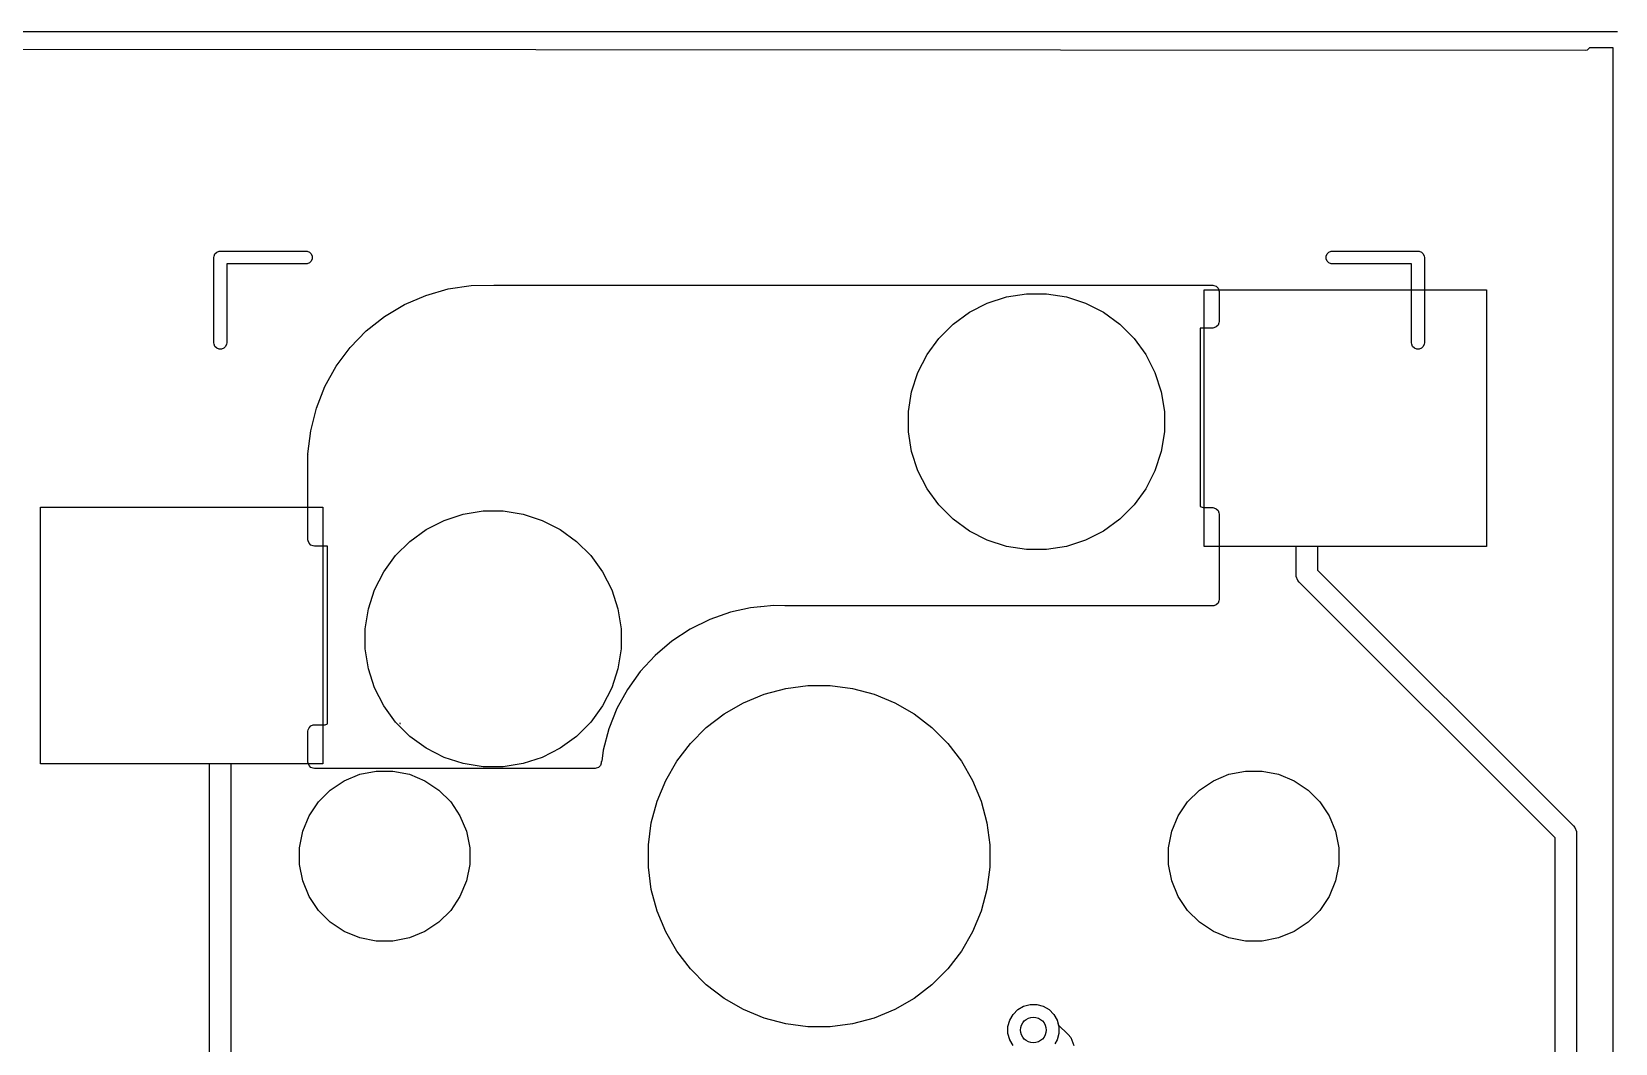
# Model space of a CAD drawing. Header units: millimetres. Extents: x 14 to 286, y -133 to -45.
# Drawn here: x 258.02 to 276.53, y -59.36 to -47.53 of the extents above; entities that cross this region are included whole.
import ezdxf

# ---------------------------------------------------------------- set-up
doc = ezdxf.new("R2010")
doc.units = ezdxf.units.MM
for name, color, linetype, true_color in [('B.Cu', 153, 'CONTINUOUS', 0x4d7fc4), ('B.Mask', 4, 'CONTINUOUS', 0x02ffee), ('B.Paste', 132, 'CONTINUOUS', 0x00c2c2), ('B.Silkscreen', 31, 'CONTINUOUS', 0xe8b2a7), ('F.Cu', 13, 'CONTINUOUS', 0xc83434), ('F.Mask', 201, 'CONTINUOUS', 0xd864ff), ('F.Silkscreen', 41, 'CONTINUOUS', 0xf2eda1), ('User.Drawings', 9, 'CONTINUOUS', 0xc2c2c2)]:
    doc.layers.add(name, color=color, linetype=linetype, true_color=true_color)

msp = doc.modelspace()

# ---------------------------------------------------------------- linework, layer by layer
at = {"layer": 'B.Cu', "linetype": 'CONTINUOUS'}
for p, q in [((271.72, -53.55), (271.72, -50.55)), ((271.72, -50.55), (275.02, -50.55)), ((275.02, -50.55), (275.02, -53.55)), ((258.12, -56.09), (258.12, -53.09)), ((258.12, -53.09), (261.42, -53.09)), ((261.42, -53.09), (261.42, -56.09)), ((272.795, -53.55), (271.72, -53.55)), ((272.795, -53.8767), (272.795, -53.55)), ((275.02, -53.55), (273.045, -53.55)), ((273.045, -53.55), (273.045, -53.824923)), ((273.045, -53.824923), (276.037789, -56.817712)), ((272.797402, -53.901086), (272.795, -53.8767)), ((272.816066, -53.946146), (272.797402, -53.901086)), ((272.816071, -53.946151), (272.816066, -53.946146)), ((272.831612, -53.965088), (272.816071, -53.946151)), ((275.8244, -56.957876), (272.831612, -53.965088)), ((260.095, -56.09), (258.12, -56.09)), ((260.095, -67.005222), (260.095, -56.09)), ((261.42, -56.09), (260.345, -56.09)), ((260.345, -56.09), (260.345, -67.005222)), ((276.037789, -56.817712), (276.053334, -56.836654)), ((275.8244, -61.164022), (275.8244, -56.957876)), ((276.053334, -56.836654), (276.071998, -56.881714)), ((276.071998, -56.881714), (276.0744, -56.9061)), ((276.0744, -56.9061), (276.0744, -61.164022)), ((269.447136, -59.088395), (269.486294, -59.020572)), ((269.486294, -59.020572), (269.541672, -58.965194)), ((269.541672, -58.965194), (269.609495, -58.926036)), ((269.609495, -58.926036), (269.685142, -58.905767)), ((269.685142, -58.905767), (269.763458, -58.905767)), ((269.763458, -58.905767), (269.839105, -58.926036)), ((269.839105, -58.926036), (269.906928, -58.965194)), ((269.906928, -58.965194), (269.962306, -59.020572)), ((269.962306, -59.020572), (270.001464, -59.088395)), ((269.426867, -59.164042), (269.447136, -59.088395)), ((269.426867, -59.242358), (269.426867, -59.164042)), ((270.001464, -59.088395), (270.021733, -59.164042)), ((270.021733, -59.164042), (270.021733, -59.242358)), ((269.447136, -59.318005), (269.426867, -59.242358)), ((269.4743, -59.365053), (269.447136, -59.318005)), ((270.001464, -59.318005), (269.9743, -59.365053)), ((270.021733, -59.242358), (270.001464, -59.318005))]:
    msp.add_line(p, q, dxfattribs=at)
at = {"layer": 'B.Cu'}
msp.add_circle((269.7243, -59.2032), 0.15, dxfattribs=at)
at = {"layer": 'B.Mask', "linetype": 'CONTINUOUS'}
for p, q in [((268.976252, -50.81104), (269.185975, -50.704181)), ((269.185975, -50.704181), (269.409832, -50.631445)), ((269.409832, -50.631445), (269.642311, -50.594624)), ((269.642311, -50.594624), (269.877689, -50.594624)), ((269.877689, -50.594624), (270.110168, -50.631445)), ((270.110168, -50.631445), (270.334025, -50.704181)), ((270.334025, -50.704181), (270.543748, -50.81104)), ((271.72, -53.55), (271.72, -50.55)), ((271.72, -50.55), (275.02, -50.55)), ((275.02, -50.55), (275.02, -53.55)), ((268.785828, -50.949391), (268.976252, -50.81104)), ((270.543748, -50.81104), (270.734172, -50.949391)), ((268.619391, -51.115828), (268.785828, -50.949391)), ((270.734172, -50.949391), (270.900609, -51.115828)), ((268.48104, -51.306252), (268.619391, -51.115828)), ((270.900609, -51.115828), (271.03896, -51.306252)), ((268.374181, -51.515975), (268.48104, -51.306252)), ((271.03896, -51.306252), (271.145819, -51.515975)), ((268.301445, -51.739832), (268.374181, -51.515975)), ((271.145819, -51.515975), (271.218555, -51.739832)), ((268.264624, -51.972311), (268.301445, -51.739832)), ((271.218555, -51.739832), (271.255376, -51.972311)), ((268.264624, -52.207689), (268.264624, -51.972311)), ((271.255376, -51.972311), (271.255376, -52.207689)), ((268.301445, -52.440168), (268.264624, -52.207689)), ((271.255376, -52.207689), (271.218555, -52.440168)), ((268.374181, -52.664025), (268.301445, -52.440168)), ((271.218555, -52.440168), (271.145819, -52.664025)), ((268.48104, -52.873748), (268.374181, -52.664025)), ((271.145819, -52.664025), (271.03896, -52.873748)), ((268.619391, -53.064172), (268.48104, -52.873748)), ((271.03896, -52.873748), (270.900609, -53.064172)), ((258.12, -56.09), (258.12, -53.09)), ((258.12, -53.09), (261.42, -53.09)), ((261.42, -53.09), (261.42, -56.09)), ((268.785828, -53.230609), (268.619391, -53.064172)), ((270.900609, -53.064172), (270.734172, -53.230609)), ((262.626252, -53.35104), (262.835975, -53.244181)), ((262.835975, -53.244181), (263.059832, -53.171445)), ((263.059832, -53.171445), (263.292311, -53.134624)), ((263.292311, -53.134624), (263.527689, -53.134624)), ((263.527689, -53.134624), (263.760168, -53.171445)), ((263.760168, -53.171445), (263.984025, -53.244181)), ((263.984025, -53.244181), (264.193748, -53.35104)), ((268.976252, -53.36896), (268.785828, -53.230609)), ((270.734172, -53.230609), (270.543748, -53.36896)), ((262.269391, -53.655828), (262.435828, -53.489391)), ((262.435828, -53.489391), (262.626252, -53.35104)), ((264.193748, -53.35104), (264.384172, -53.489391)), ((264.384172, -53.489391), (264.550609, -53.655828)), ((269.185975, -53.475819), (268.976252, -53.36896)), ((269.409832, -53.548555), (269.185975, -53.475819)), ((270.334025, -53.475819), (270.110168, -53.548555)), ((270.543748, -53.36896), (270.334025, -53.475819)), ((262.13104, -53.846252), (262.269391, -53.655828)), ((264.550609, -53.655828), (264.68896, -53.846252)), ((269.642311, -53.585376), (269.409832, -53.548555)), ((269.877689, -53.585376), (269.642311, -53.585376)), ((270.110168, -53.548555), (269.877689, -53.585376)), ((275.02, -53.55), (271.72, -53.55)), ((262.024181, -54.055975), (262.13104, -53.846252)), ((264.68896, -53.846252), (264.795819, -54.055975)), ((261.951445, -54.279832), (262.024181, -54.055975)), ((264.795819, -54.055975), (264.868555, -54.279832)), ((261.914624, -54.512311), (261.951445, -54.279832)), ((264.868555, -54.279832), (264.905376, -54.512311)), ((261.914624, -54.747689), (261.914624, -54.512311)), ((264.905376, -54.512311), (264.905376, -54.747689)), ((261.951445, -54.980168), (261.914624, -54.747689)), ((264.905376, -54.747689), (264.868555, -54.980168)), ((262.024181, -55.204025), (261.951445, -54.980168)), ((264.868555, -54.980168), (264.795819, -55.204025)), ((262.13104, -55.413748), (262.024181, -55.204025)), ((264.795819, -55.204025), (264.68896, -55.413748)), ((266.335423, -55.376255), (266.577121, -55.27614)), ((266.577121, -55.27614), (266.829819, -55.208429)), ((266.829819, -55.208429), (267.089194, -55.174282)), ((267.089194, -55.174282), (267.350806, -55.174282)), ((267.350806, -55.174282), (267.610181, -55.208429)), ((267.610181, -55.208429), (267.862879, -55.27614)), ((267.862879, -55.27614), (268.104577, -55.376255)), ((262.269391, -55.604172), (262.13104, -55.413748)), ((264.68896, -55.413748), (264.550609, -55.604172)), ((265.901308, -55.66632), (266.10886, -55.507061)), ((266.10886, -55.507061), (266.335423, -55.376255)), ((268.104577, -55.376255), (268.33114, -55.507061)), ((268.33114, -55.507061), (268.538692, -55.66632)), ((262.435828, -55.770609), (262.269391, -55.604172)), ((264.550609, -55.604172), (264.384172, -55.770609)), ((265.71632, -55.851308), (265.901308, -55.66632)), ((268.538692, -55.66632), (268.72368, -55.851308)), ((262.626252, -55.90896), (262.435828, -55.770609)), ((264.384172, -55.770609), (264.193748, -55.90896)), ((265.557061, -56.05886), (265.71632, -55.851308)), ((268.72368, -55.851308), (268.882939, -56.05886)), ((262.835975, -56.015819), (262.626252, -55.90896)), ((263.059832, -56.088555), (262.835975, -56.015819)), ((263.292311, -56.125376), (263.059832, -56.088555)), ((263.760168, -56.088555), (263.527689, -56.125376)), ((263.984025, -56.015819), (263.760168, -56.088555)), ((264.193748, -55.90896), (263.984025, -56.015819)), ((265.426255, -56.285423), (265.557061, -56.05886)), ((268.882939, -56.05886), (269.013745, -56.285423)), ((261.42, -56.09), (258.12, -56.09)), ((261.668603, -56.288079), (261.849715, -56.21306)), ((261.849715, -56.21306), (262.041983, -56.174815)), ((262.041983, -56.174815), (262.238017, -56.174815)), ((262.238017, -56.174815), (262.430285, -56.21306)), ((262.430285, -56.21306), (262.611397, -56.288079)), ((263.527689, -56.125376), (263.292311, -56.125376)), ((271.828603, -56.288079), (272.009715, -56.21306)), ((272.009715, -56.21306), (272.201983, -56.174815)), ((272.201983, -56.174815), (272.398017, -56.174815)), ((272.398017, -56.174815), (272.590285, -56.21306)), ((272.590285, -56.21306), (272.771397, -56.288079)), ((261.36699, -56.535607), (261.505607, -56.39699)), ((261.505607, -56.39699), (261.668603, -56.288079)), ((262.611397, -56.288079), (262.774393, -56.39699)), ((262.774393, -56.39699), (262.91301, -56.535607)), ((265.32614, -56.527121), (265.426255, -56.285423)), ((269.013745, -56.285423), (269.11386, -56.527121)), ((271.52699, -56.535607), (271.665607, -56.39699)), ((271.665607, -56.39699), (271.828603, -56.288079)), ((272.771397, -56.288079), (272.934393, -56.39699)), ((272.934393, -56.39699), (273.07301, -56.535607)), ((261.258079, -56.698603), (261.36699, -56.535607)), ((262.91301, -56.535607), (263.021921, -56.698603)), ((265.258429, -56.779819), (265.32614, -56.527121)), ((269.11386, -56.527121), (269.181571, -56.779819)), ((271.418079, -56.698603), (271.52699, -56.535607)), ((273.07301, -56.535607), (273.181921, -56.698603)), ((261.18306, -56.879715), (261.258079, -56.698603)), ((263.021921, -56.698603), (263.09694, -56.879715)), ((265.224282, -57.039194), (265.258429, -56.779819)), ((269.181571, -56.779819), (269.215718, -57.039194)), ((271.34306, -56.879715), (271.418079, -56.698603)), ((273.181921, -56.698603), (273.25694, -56.879715)), ((261.144815, -57.071983), (261.18306, -56.879715)), ((263.09694, -56.879715), (263.135185, -57.071983)), ((271.304815, -57.071983), (271.34306, -56.879715)), ((273.25694, -56.879715), (273.295185, -57.071983)), ((261.144815, -57.268017), (261.144815, -57.071983)), ((263.135185, -57.071983), (263.135185, -57.268017)), ((265.224282, -57.300806), (265.224282, -57.039194)), ((269.215718, -57.039194), (269.215718, -57.300806)), ((271.304815, -57.268017), (271.304815, -57.071983)), ((273.295185, -57.071983), (273.295185, -57.268017)), ((261.18306, -57.460285), (261.144815, -57.268017)), ((263.135185, -57.268017), (263.09694, -57.460285)), ((265.258429, -57.560181), (265.224282, -57.300806)), ((269.215718, -57.300806), (269.181571, -57.560181)), ((271.34306, -57.460285), (271.304815, -57.268017)), ((273.295185, -57.268017), (273.25694, -57.460285)), ((261.258079, -57.641397), (261.18306, -57.460285)), ((263.09694, -57.460285), (263.021921, -57.641397)), ((265.32614, -57.812879), (265.258429, -57.560181)), ((269.181571, -57.560181), (269.11386, -57.812879)), ((271.418079, -57.641397), (271.34306, -57.460285)), ((273.25694, -57.460285), (273.181921, -57.641397)), ((261.36699, -57.804393), (261.258079, -57.641397)), ((263.021921, -57.641397), (262.91301, -57.804393)), ((271.52699, -57.804393), (271.418079, -57.641397)), ((273.181921, -57.641397), (273.07301, -57.804393)), ((261.505607, -57.94301), (261.36699, -57.804393)), ((262.91301, -57.804393), (262.774393, -57.94301)), ((265.426255, -58.054577), (265.32614, -57.812879)), ((269.11386, -57.812879), (269.013745, -58.054577)), ((271.665607, -57.94301), (271.52699, -57.804393)), ((273.07301, -57.804393), (272.934393, -57.94301)), ((261.668603, -58.051921), (261.505607, -57.94301)), ((261.849715, -58.12694), (261.668603, -58.051921)), ((262.611397, -58.051921), (262.430285, -58.12694)), ((262.774393, -57.94301), (262.611397, -58.051921)), ((265.557061, -58.28114), (265.426255, -58.054577)), ((269.013745, -58.054577), (268.882939, -58.28114)), ((271.828603, -58.051921), (271.665607, -57.94301)), ((272.009715, -58.12694), (271.828603, -58.051921)), ((272.771397, -58.051921), (272.590285, -58.12694)), ((272.934393, -57.94301), (272.771397, -58.051921)), ((262.041983, -58.165185), (261.849715, -58.12694)), ((262.238017, -58.165185), (262.041983, -58.165185)), ((262.430285, -58.12694), (262.238017, -58.165185)), ((265.71632, -58.488692), (265.557061, -58.28114)), ((268.882939, -58.28114), (268.72368, -58.488692)), ((272.201983, -58.165185), (272.009715, -58.12694)), ((272.398017, -58.165185), (272.201983, -58.165185)), ((272.590285, -58.12694), (272.398017, -58.165185)), ((265.901308, -58.67368), (265.71632, -58.488692)), ((268.72368, -58.488692), (268.538692, -58.67368)), ((266.10886, -58.832939), (265.901308, -58.67368)), ((268.538692, -58.67368), (268.33114, -58.832939)), ((266.335423, -58.963745), (266.10886, -58.832939)), ((268.33114, -58.832939), (268.104577, -58.963745)), ((266.577121, -59.06386), (266.335423, -58.963745)), ((268.104577, -58.963745), (267.862879, -59.06386)), ((266.829819, -59.131571), (266.577121, -59.06386)), ((267.089194, -59.165718), (266.829819, -59.131571)), ((267.350806, -59.165718), (267.089194, -59.165718)), ((267.610181, -59.131571), (267.350806, -59.165718)), ((267.862879, -59.06386), (267.610181, -59.131571))]:
    msp.add_line(p, q, dxfattribs=at)
at = {"layer": 'B.Paste', "linetype": 'CONTINUOUS'}
for p, q in [((271.72, -53.55), (271.72, -50.55)), ((271.72, -50.55), (275.02, -50.55)), ((275.02, -50.55), (275.02, -53.55)), ((258.12, -56.09), (258.12, -53.09)), ((258.12, -53.09), (261.42, -53.09)), ((261.42, -53.09), (261.42, -56.09)), ((275.02, -53.55), (271.72, -53.55)), ((261.42, -56.09), (258.12, -56.09))]:
    msp.add_line(p, q, dxfattribs=at)
at = {"layer": 'B.Silkscreen', "linetype": 'CONTINUOUS'}
for p, q in [((262.883184, -50.538943), (263.152027, -50.499303)), ((263.152027, -50.499303), (263.418167, -50.49518)), ((263.418167, -50.49518), (263.419999, -50.495)), ((263.419999, -50.495), (271.82, -50.495)), ((271.82, -50.495), (271.834632, -50.496441)), ((271.834632, -50.496441), (271.861668, -50.50764)), ((271.861668, -50.50764), (271.88236, -50.528332)), ((271.88236, -50.528332), (271.893559, -50.555368)), ((262.139183, -50.86071), (262.372392, -50.721206)), ((262.372392, -50.721206), (262.621815, -50.613335)), ((262.621815, -50.613335), (262.883184, -50.538943)), ((271.893559, -50.555368), (271.895, -50.57)), ((271.895, -50.57), (271.895, -50.92)), ((261.926177, -51.029461), (262.139183, -50.86071)), ((261.737021, -51.224571), (261.926177, -51.029461)), ((271.82, -50.995), (271.675, -50.995)), ((271.675, -50.995), (271.675, -53.080462)), ((271.834632, -50.993559), (271.82, -50.995)), ((271.861668, -50.98236), (271.834632, -50.993559)), ((271.88236, -50.961668), (271.861668, -50.98236)), ((271.893559, -50.934632), (271.88236, -50.961668)), ((271.895, -50.92), (271.893559, -50.934632)), ((261.57495, -51.442701), (261.737021, -51.224571)), ((261.442737, -51.68012), (261.57495, -51.442701)), ((261.342645, -51.932765), (261.442737, -51.68012)), ((261.276386, -52.196314), (261.342645, -51.932765)), ((261.245094, -52.466256), (261.276386, -52.196314)), ((261.245, -52.47), (261.245295, -52.467)), ((261.245, -53.47), (261.245, -52.47)), ((261.245295, -52.467), (261.245094, -52.466256)), ((271.675, -53.080462), (271.710096, -53.095)), ((271.710096, -53.095), (271.82, -53.095)), ((271.82, -53.095), (271.834632, -53.096441)), ((271.834632, -53.096441), (271.861668, -53.10764)), ((271.861668, -53.10764), (271.88236, -53.128332)), ((271.88236, -53.128332), (271.893559, -53.155368)), ((271.893559, -53.155368), (271.895, -53.17)), ((271.895, -53.17), (271.895, -54.17)), ((261.246441, -53.484632), (261.245, -53.47)), ((261.25764, -53.511668), (261.246441, -53.484632)), ((261.278332, -53.53236), (261.25764, -53.511668)), ((261.305368, -53.543559), (261.278332, -53.53236)), ((261.32, -53.545), (261.305368, -53.543559)), ((261.475, -53.545), (261.32, -53.545)), ((261.475, -55.624432), (261.475, -53.545)), ((271.861668, -54.23236), (271.834632, -54.243559)), ((271.88236, -54.211668), (271.861668, -54.23236)), ((271.893559, -54.184632), (271.88236, -54.211668)), ((271.895, -54.17), (271.893559, -54.184632)), ((265.941765, -54.403904), (265.711876, -54.517444)), ((266.183778, -54.319227), (265.941765, -54.403904)), ((266.415968, -54.268667), (266.183778, -54.319227)), ((266.534891, -54.256621), (266.415968, -54.268667)), ((266.539241, -54.254969), (266.534891, -54.256621)), ((266.689615, -54.241062), (266.539241, -54.254969)), ((266.817754, -54.244966), (266.689615, -54.241062)), ((266.818233, -54.244826), (266.817754, -54.244966)), ((266.82, -54.245), (266.818233, -54.244826)), ((271.82, -54.245), (266.82, -54.245)), ((271.834632, -54.243559), (271.82, -54.245)), ((265.711876, -54.517444), (265.497538, -54.658154)), ((265.497538, -54.658154), (265.301946, -54.823936)), ((265.301946, -54.823936), (265.128015, -55.012319)), ((265.128015, -55.012319), (264.978338, -55.220495)), ((264.978338, -55.220495), (264.855148, -55.445361)), ((264.855148, -55.445361), (264.76028, -55.683563)), ((261.245, -55.71), (261.246441, -55.695368)), ((261.245, -56.07), (261.245, -55.71)), ((261.246441, -55.695368), (261.25764, -55.668332)), ((261.25764, -55.668332), (261.278332, -55.64764)), ((261.278332, -55.64764), (261.305368, -55.636441)), ((261.305368, -55.636441), (261.32, -55.635)), ((261.32, -55.635), (261.446612, -55.635)), ((261.446612, -55.635), (261.471227, -55.624804)), ((261.471227, -55.624804), (261.475, -55.624432)), ((262.31706, -55.614848), (262.316723, -55.62)), ((262.316723, -55.62), (262.327172, -55.62)), ((262.327172, -55.62), (262.31706, -55.614848)), ((264.76028, -55.683563), (264.695149, -55.931551)), ((261.246441, -56.084632), (261.245, -56.07)), ((261.25764, -56.111668), (261.246441, -56.084632)), ((264.673559, -56.084632), (264.66236, -56.111668)), ((264.678003, -56.058598), (264.673559, -56.067825)), ((264.673559, -56.067825), (264.673559, -56.084632)), ((264.695149, -55.931551), (264.678003, -56.058598)), ((261.278332, -56.13236), (261.25764, -56.111668)), ((261.305368, -56.143559), (261.278332, -56.13236)), ((261.32, -56.145), (261.305368, -56.143559)), ((264.6, -56.145), (261.32, -56.145)), ((264.614632, -56.143559), (264.6, -56.145)), ((264.641668, -56.13236), (264.614632, -56.143559)), ((264.66236, -56.111668), (264.641668, -56.13236))]:
    msp.add_line(p, q, dxfattribs=at)
at = {"layer": 'F.Cu', "linetype": 'CONTINUOUS'}
for p, q in [((269.447136, -59.088395), (269.486294, -59.020572)), ((269.486294, -59.020572), (269.541672, -58.965194)), ((269.541672, -58.965194), (269.609495, -58.926036)), ((269.609495, -58.926036), (269.685142, -58.905767)), ((269.685142, -58.905767), (269.763458, -58.905767)), ((269.763458, -58.905767), (269.839105, -58.926036)), ((269.839105, -58.926036), (269.906928, -58.965194)), ((269.906928, -58.965194), (269.962306, -59.020572)), ((269.962306, -59.020572), (270.001464, -59.088395)), ((269.426867, -59.164042), (269.447136, -59.088395)), ((269.426867, -59.242358), (269.426867, -59.164042)), ((270.001464, -59.088395), (270.015524, -59.140871)), ((270.015524, -59.140871), (270.129277, -59.254624)), ((269.447136, -59.318005), (269.426867, -59.242358)), ((269.486294, -59.385828), (269.447136, -59.318005)), ((270.129277, -59.254624), (270.160368, -59.292508)), ((270.160368, -59.292508), (270.197697, -59.382628))]:
    msp.add_line(p, q, dxfattribs=at)
at = {"layer": 'F.Cu'}
msp.add_circle((269.7243, -59.2032), 0.15, dxfattribs=at)
at = {"layer": 'F.Mask', "linetype": 'CONTINUOUS'}
for p, q in [((268.976252, -50.81104), (269.185975, -50.704181)), ((269.185975, -50.704181), (269.409832, -50.631445)), ((269.409832, -50.631445), (269.642311, -50.594624)), ((269.642311, -50.594624), (269.877689, -50.594624)), ((269.877689, -50.594624), (270.110168, -50.631445)), ((270.110168, -50.631445), (270.334025, -50.704181)), ((270.334025, -50.704181), (270.543748, -50.81104)), ((268.785828, -50.949391), (268.976252, -50.81104)), ((270.543748, -50.81104), (270.734172, -50.949391)), ((268.619391, -51.115828), (268.785828, -50.949391)), ((270.734172, -50.949391), (270.900609, -51.115828)), ((268.48104, -51.306252), (268.619391, -51.115828)), ((270.900609, -51.115828), (271.03896, -51.306252)), ((268.374181, -51.515975), (268.48104, -51.306252)), ((271.03896, -51.306252), (271.145819, -51.515975)), ((268.301445, -51.739832), (268.374181, -51.515975)), ((271.145819, -51.515975), (271.218555, -51.739832)), ((268.264624, -51.972311), (268.301445, -51.739832)), ((271.218555, -51.739832), (271.255376, -51.972311)), ((268.264624, -52.207689), (268.264624, -51.972311)), ((271.255376, -51.972311), (271.255376, -52.207689)), ((268.301445, -52.440168), (268.264624, -52.207689)), ((271.255376, -52.207689), (271.218555, -52.440168)), ((268.374181, -52.664025), (268.301445, -52.440168)), ((271.218555, -52.440168), (271.145819, -52.664025)), ((268.48104, -52.873748), (268.374181, -52.664025)), ((271.145819, -52.664025), (271.03896, -52.873748)), ((268.619391, -53.064172), (268.48104, -52.873748)), ((271.03896, -52.873748), (270.900609, -53.064172)), ((268.785828, -53.230609), (268.619391, -53.064172)), ((270.900609, -53.064172), (270.734172, -53.230609)), ((262.626252, -53.35104), (262.835975, -53.244181)), ((262.835975, -53.244181), (263.059832, -53.171445)), ((263.059832, -53.171445), (263.292311, -53.134624)), ((263.292311, -53.134624), (263.527689, -53.134624)), ((263.527689, -53.134624), (263.760168, -53.171445)), ((263.760168, -53.171445), (263.984025, -53.244181)), ((263.984025, -53.244181), (264.193748, -53.35104)), ((268.976252, -53.36896), (268.785828, -53.230609)), ((270.734172, -53.230609), (270.543748, -53.36896)), ((262.269391, -53.655828), (262.435828, -53.489391)), ((262.435828, -53.489391), (262.626252, -53.35104)), ((264.193748, -53.35104), (264.384172, -53.489391)), ((264.384172, -53.489391), (264.550609, -53.655828)), ((269.185975, -53.475819), (268.976252, -53.36896)), ((269.409832, -53.548555), (269.185975, -53.475819)), ((270.334025, -53.475819), (270.110168, -53.548555)), ((270.543748, -53.36896), (270.334025, -53.475819)), ((262.13104, -53.846252), (262.269391, -53.655828)), ((264.550609, -53.655828), (264.68896, -53.846252)), ((269.642311, -53.585376), (269.409832, -53.548555)), ((269.877689, -53.585376), (269.642311, -53.585376)), ((270.110168, -53.548555), (269.877689, -53.585376)), ((262.024181, -54.055975), (262.13104, -53.846252)), ((264.68896, -53.846252), (264.795819, -54.055975)), ((261.951445, -54.279832), (262.024181, -54.055975)), ((264.795819, -54.055975), (264.868555, -54.279832)), ((261.914624, -54.512311), (261.951445, -54.279832)), ((264.868555, -54.279832), (264.905376, -54.512311)), ((261.914624, -54.747689), (261.914624, -54.512311)), ((264.905376, -54.512311), (264.905376, -54.747689)), ((261.951445, -54.980168), (261.914624, -54.747689)), ((264.905376, -54.747689), (264.868555, -54.980168)), ((262.024181, -55.204025), (261.951445, -54.980168)), ((264.868555, -54.980168), (264.795819, -55.204025)), ((262.13104, -55.413748), (262.024181, -55.204025)), ((264.795819, -55.204025), (264.68896, -55.413748)), ((266.335423, -55.376255), (266.577121, -55.27614)), ((266.577121, -55.27614), (266.829819, -55.208429)), ((266.829819, -55.208429), (267.089194, -55.174282)), ((267.089194, -55.174282), (267.350806, -55.174282)), ((267.350806, -55.174282), (267.610181, -55.208429)), ((267.610181, -55.208429), (267.862879, -55.27614)), ((267.862879, -55.27614), (268.104577, -55.376255)), ((262.269391, -55.604172), (262.13104, -55.413748)), ((264.68896, -55.413748), (264.550609, -55.604172)), ((265.901308, -55.66632), (266.10886, -55.507061)), ((266.10886, -55.507061), (266.335423, -55.376255)), ((268.104577, -55.376255), (268.33114, -55.507061)), ((268.33114, -55.507061), (268.538692, -55.66632)), ((262.435828, -55.770609), (262.269391, -55.604172)), ((264.550609, -55.604172), (264.384172, -55.770609)), ((265.71632, -55.851308), (265.901308, -55.66632)), ((268.538692, -55.66632), (268.72368, -55.851308)), ((262.626252, -55.90896), (262.435828, -55.770609)), ((264.384172, -55.770609), (264.193748, -55.90896)), ((265.557061, -56.05886), (265.71632, -55.851308)), ((268.72368, -55.851308), (268.882939, -56.05886)), ((262.835975, -56.015819), (262.626252, -55.90896)), ((263.059832, -56.088555), (262.835975, -56.015819)), ((263.292311, -56.125376), (263.059832, -56.088555)), ((263.760168, -56.088555), (263.527689, -56.125376)), ((263.984025, -56.015819), (263.760168, -56.088555)), ((264.193748, -55.90896), (263.984025, -56.015819)), ((265.426255, -56.285423), (265.557061, -56.05886)), ((268.882939, -56.05886), (269.013745, -56.285423)), ((261.668603, -56.288079), (261.849715, -56.21306)), ((261.849715, -56.21306), (262.041983, -56.174815)), ((262.041983, -56.174815), (262.238017, -56.174815)), ((262.238017, -56.174815), (262.430285, -56.21306)), ((262.430285, -56.21306), (262.611397, -56.288079)), ((263.527689, -56.125376), (263.292311, -56.125376)), ((271.828603, -56.288079), (272.009715, -56.21306)), ((272.009715, -56.21306), (272.201983, -56.174815)), ((272.201983, -56.174815), (272.398017, -56.174815)), ((272.398017, -56.174815), (272.590285, -56.21306)), ((272.590285, -56.21306), (272.771397, -56.288079)), ((261.36699, -56.535607), (261.505607, -56.39699)), ((261.505607, -56.39699), (261.668603, -56.288079)), ((262.611397, -56.288079), (262.774393, -56.39699)), ((262.774393, -56.39699), (262.91301, -56.535607)), ((265.32614, -56.527121), (265.426255, -56.285423)), ((269.013745, -56.285423), (269.11386, -56.527121)), ((271.52699, -56.535607), (271.665607, -56.39699)), ((271.665607, -56.39699), (271.828603, -56.288079)), ((272.771397, -56.288079), (272.934393, -56.39699)), ((272.934393, -56.39699), (273.07301, -56.535607)), ((261.258079, -56.698603), (261.36699, -56.535607)), ((262.91301, -56.535607), (263.021921, -56.698603)), ((265.258429, -56.779819), (265.32614, -56.527121)), ((269.11386, -56.527121), (269.181571, -56.779819)), ((271.418079, -56.698603), (271.52699, -56.535607)), ((273.07301, -56.535607), (273.181921, -56.698603)), ((261.18306, -56.879715), (261.258079, -56.698603)), ((263.021921, -56.698603), (263.09694, -56.879715)), ((265.224282, -57.039194), (265.258429, -56.779819)), ((269.181571, -56.779819), (269.215718, -57.039194)), ((271.34306, -56.879715), (271.418079, -56.698603)), ((273.181921, -56.698603), (273.25694, -56.879715)), ((261.144815, -57.071983), (261.18306, -56.879715)), ((263.09694, -56.879715), (263.135185, -57.071983)), ((271.304815, -57.071983), (271.34306, -56.879715)), ((273.25694, -56.879715), (273.295185, -57.071983)), ((261.144815, -57.268017), (261.144815, -57.071983)), ((263.135185, -57.071983), (263.135185, -57.268017)), ((265.224282, -57.300806), (265.224282, -57.039194)), ((269.215718, -57.039194), (269.215718, -57.300806)), ((271.304815, -57.268017), (271.304815, -57.071983)), ((273.295185, -57.071983), (273.295185, -57.268017)), ((261.18306, -57.460285), (261.144815, -57.268017)), ((263.135185, -57.268017), (263.09694, -57.460285)), ((265.258429, -57.560181), (265.224282, -57.300806)), ((269.215718, -57.300806), (269.181571, -57.560181)), ((271.34306, -57.460285), (271.304815, -57.268017)), ((273.295185, -57.268017), (273.25694, -57.460285)), ((261.258079, -57.641397), (261.18306, -57.460285)), ((263.09694, -57.460285), (263.021921, -57.641397)), ((265.32614, -57.812879), (265.258429, -57.560181)), ((269.181571, -57.560181), (269.11386, -57.812879)), ((271.418079, -57.641397), (271.34306, -57.460285)), ((273.25694, -57.460285), (273.181921, -57.641397)), ((261.36699, -57.804393), (261.258079, -57.641397)), ((263.021921, -57.641397), (262.91301, -57.804393)), ((271.52699, -57.804393), (271.418079, -57.641397)), ((273.181921, -57.641397), (273.07301, -57.804393)), ((261.505607, -57.94301), (261.36699, -57.804393)), ((262.91301, -57.804393), (262.774393, -57.94301)), ((265.426255, -58.054577), (265.32614, -57.812879)), ((269.11386, -57.812879), (269.013745, -58.054577)), ((271.665607, -57.94301), (271.52699, -57.804393)), ((273.07301, -57.804393), (272.934393, -57.94301)), ((261.668603, -58.051921), (261.505607, -57.94301)), ((261.849715, -58.12694), (261.668603, -58.051921)), ((262.611397, -58.051921), (262.430285, -58.12694)), ((262.774393, -57.94301), (262.611397, -58.051921)), ((265.557061, -58.28114), (265.426255, -58.054577)), ((269.013745, -58.054577), (268.882939, -58.28114)), ((271.828603, -58.051921), (271.665607, -57.94301)), ((272.009715, -58.12694), (271.828603, -58.051921)), ((272.771397, -58.051921), (272.590285, -58.12694)), ((272.934393, -57.94301), (272.771397, -58.051921)), ((262.041983, -58.165185), (261.849715, -58.12694)), ((262.238017, -58.165185), (262.041983, -58.165185)), ((262.430285, -58.12694), (262.238017, -58.165185)), ((265.71632, -58.488692), (265.557061, -58.28114)), ((268.882939, -58.28114), (268.72368, -58.488692)), ((272.201983, -58.165185), (272.009715, -58.12694)), ((272.398017, -58.165185), (272.201983, -58.165185)), ((272.590285, -58.12694), (272.398017, -58.165185)), ((265.901308, -58.67368), (265.71632, -58.488692)), ((268.72368, -58.488692), (268.538692, -58.67368)), ((266.10886, -58.832939), (265.901308, -58.67368)), ((268.538692, -58.67368), (268.33114, -58.832939)), ((266.335423, -58.963745), (266.10886, -58.832939)), ((268.33114, -58.832939), (268.104577, -58.963745)), ((266.577121, -59.06386), (266.335423, -58.963745)), ((268.104577, -58.963745), (267.862879, -59.06386)), ((266.829819, -59.131571), (266.577121, -59.06386)), ((267.089194, -59.165718), (266.829819, -59.131571)), ((267.350806, -59.165718), (267.089194, -59.165718)), ((267.610181, -59.131571), (267.350806, -59.165718)), ((267.862879, -59.06386), (267.610181, -59.131571))]:
    msp.add_line(p, q, dxfattribs=at)
at = {"layer": 'F.Silkscreen', "linetype": 'CONTINUOUS'}
for p, q in [((266.335423, -55.376255), (266.577121, -55.27614)), ((266.577121, -55.27614), (266.829819, -55.208429)), ((266.829819, -55.208429), (267.089194, -55.174282)), ((267.089194, -55.174282), (267.350806, -55.174282)), ((267.350806, -55.174282), (267.610181, -55.208429)), ((267.610181, -55.208429), (267.862879, -55.27614)), ((267.862879, -55.27614), (268.104577, -55.376255)), ((265.901308, -55.66632), (266.10886, -55.507061)), ((266.10886, -55.507061), (266.335423, -55.376255)), ((268.104577, -55.376255), (268.33114, -55.507061)), ((268.33114, -55.507061), (268.538692, -55.66632)), ((265.71632, -55.851308), (265.901308, -55.66632)), ((268.538692, -55.66632), (268.72368, -55.851308)), ((265.557061, -56.05886), (265.71632, -55.851308)), ((268.72368, -55.851308), (268.882939, -56.05886)), ((265.426255, -56.285423), (265.557061, -56.05886)), ((268.882939, -56.05886), (269.013745, -56.285423)), ((261.668603, -56.288079), (261.849715, -56.21306)), ((261.849715, -56.21306), (262.041983, -56.174815)), ((262.041983, -56.174815), (262.238017, -56.174815)), ((262.238017, -56.174815), (262.430285, -56.21306)), ((262.430285, -56.21306), (262.611397, -56.288079)), ((271.828603, -56.288079), (272.009715, -56.21306)), ((272.009715, -56.21306), (272.201983, -56.174815)), ((272.201983, -56.174815), (272.398017, -56.174815)), ((272.398017, -56.174815), (272.590285, -56.21306)), ((272.590285, -56.21306), (272.771397, -56.288079)), ((261.36699, -56.535607), (261.505607, -56.39699)), ((261.505607, -56.39699), (261.668603, -56.288079)), ((262.611397, -56.288079), (262.774393, -56.39699)), ((262.774393, -56.39699), (262.91301, -56.535607)), ((265.32614, -56.527121), (265.426255, -56.285423)), ((269.013745, -56.285423), (269.11386, -56.527121)), ((271.52699, -56.535607), (271.665607, -56.39699)), ((271.665607, -56.39699), (271.828603, -56.288079)), ((272.771397, -56.288079), (272.934393, -56.39699)), ((272.934393, -56.39699), (273.07301, -56.535607)), ((261.258079, -56.698603), (261.36699, -56.535607)), ((262.91301, -56.535607), (263.021921, -56.698603)), ((265.258429, -56.779819), (265.32614, -56.527121)), ((269.11386, -56.527121), (269.181571, -56.779819)), ((271.418079, -56.698603), (271.52699, -56.535607)), ((273.07301, -56.535607), (273.181921, -56.698603)), ((261.18306, -56.879715), (261.258079, -56.698603)), ((263.021921, -56.698603), (263.09694, -56.879715)), ((265.224282, -57.039194), (265.258429, -56.779819)), ((269.181571, -56.779819), (269.215718, -57.039194)), ((271.34306, -56.879715), (271.418079, -56.698603)), ((273.181921, -56.698603), (273.25694, -56.879715)), ((261.144815, -57.071983), (261.18306, -56.879715)), ((263.09694, -56.879715), (263.135185, -57.071983)), ((271.304815, -57.071983), (271.34306, -56.879715)), ((273.25694, -56.879715), (273.295185, -57.071983)), ((261.144815, -57.268017), (261.144815, -57.071983)), ((263.135185, -57.071983), (263.135185, -57.268017)), ((265.224282, -57.300806), (265.224282, -57.039194)), ((269.215718, -57.039194), (269.215718, -57.300806)), ((271.304815, -57.268017), (271.304815, -57.071983)), ((273.295185, -57.071983), (273.295185, -57.268017)), ((261.18306, -57.460285), (261.144815, -57.268017)), ((263.135185, -57.268017), (263.09694, -57.460285)), ((265.258429, -57.560181), (265.224282, -57.300806)), ((269.215718, -57.300806), (269.181571, -57.560181)), ((271.34306, -57.460285), (271.304815, -57.268017)), ((273.295185, -57.268017), (273.25694, -57.460285)), ((261.258079, -57.641397), (261.18306, -57.460285)), ((263.09694, -57.460285), (263.021921, -57.641397)), ((265.32614, -57.812879), (265.258429, -57.560181)), ((269.181571, -57.560181), (269.11386, -57.812879)), ((271.418079, -57.641397), (271.34306, -57.460285)), ((273.25694, -57.460285), (273.181921, -57.641397)), ((261.36699, -57.804393), (261.258079, -57.641397)), ((263.021921, -57.641397), (262.91301, -57.804393)), ((271.52699, -57.804393), (271.418079, -57.641397)), ((273.181921, -57.641397), (273.07301, -57.804393)), ((261.505607, -57.94301), (261.36699, -57.804393)), ((262.91301, -57.804393), (262.774393, -57.94301)), ((265.426255, -58.054577), (265.32614, -57.812879)), ((269.11386, -57.812879), (269.013745, -58.054577)), ((271.665607, -57.94301), (271.52699, -57.804393)), ((273.07301, -57.804393), (272.934393, -57.94301)), ((261.668603, -58.051921), (261.505607, -57.94301)), ((261.849715, -58.12694), (261.668603, -58.051921)), ((262.611397, -58.051921), (262.430285, -58.12694)), ((262.774393, -57.94301), (262.611397, -58.051921)), ((265.557061, -58.28114), (265.426255, -58.054577)), ((269.013745, -58.054577), (268.882939, -58.28114)), ((271.828603, -58.051921), (271.665607, -57.94301)), ((272.009715, -58.12694), (271.828603, -58.051921)), ((272.771397, -58.051921), (272.590285, -58.12694)), ((272.934393, -57.94301), (272.771397, -58.051921)), ((262.041983, -58.165185), (261.849715, -58.12694)), ((262.238017, -58.165185), (262.041983, -58.165185)), ((262.430285, -58.12694), (262.238017, -58.165185)), ((265.71632, -58.488692), (265.557061, -58.28114)), ((268.882939, -58.28114), (268.72368, -58.488692)), ((272.201983, -58.165185), (272.009715, -58.12694)), ((272.398017, -58.165185), (272.201983, -58.165185)), ((272.590285, -58.12694), (272.398017, -58.165185)), ((265.901308, -58.67368), (265.71632, -58.488692)), ((268.72368, -58.488692), (268.538692, -58.67368)), ((266.10886, -58.832939), (265.901308, -58.67368)), ((268.538692, -58.67368), (268.33114, -58.832939)), ((266.335423, -58.963745), (266.10886, -58.832939)), ((268.33114, -58.832939), (268.104577, -58.963745)), ((266.577121, -59.06386), (266.335423, -58.963745)), ((268.104577, -58.963745), (267.862879, -59.06386)), ((266.829819, -59.131571), (266.577121, -59.06386)), ((267.089194, -59.165718), (266.829819, -59.131571)), ((267.350806, -59.165718), (267.089194, -59.165718)), ((267.610181, -59.131571), (267.350806, -59.165718)), ((267.862879, -59.06386), (267.610181, -59.131571))]:
    msp.add_line(p, q, dxfattribs=at)
at = {"layer": 'User.Drawings', "linetype": 'CONTINUOUS'}
for p, q in [((257.551716, -47.530009), (276.551716, -47.530009)), ((276.179973, -47.75), (257.77, -47.740157)), ((276.199109, -47.746204), (276.179973, -47.75)), ((276.225341, -47.72), (276.199109, -47.746204)), ((276.501716, -47.72), (276.225341, -47.72)), ((276.501716, -66.530009), (276.501716, -47.72)), ((260.145, -50.17), (260.146441, -50.155368)), ((260.146441, -50.155368), (260.15764, -50.128332)), ((260.15764, -50.128332), (260.178332, -50.10764)), ((260.178332, -50.10764), (260.205368, -50.096441)), ((260.205368, -50.096441), (260.22, -50.095)), ((260.22, -50.095), (261.22, -50.095)), ((261.22, -50.095), (261.234632, -50.096441)), ((261.234632, -50.096441), (261.261668, -50.10764)), ((261.261668, -50.10764), (261.28236, -50.128332)), ((261.28236, -50.128332), (261.293559, -50.155368)), ((261.293559, -50.155368), (261.293559, -50.184632)), ((273.146441, -50.155368), (273.15764, -50.128332)), ((273.146441, -50.184632), (273.146441, -50.155368)), ((273.15764, -50.128332), (273.178332, -50.10764)), ((273.178332, -50.10764), (273.205368, -50.096441)), ((273.205368, -50.096441), (273.22, -50.095)), ((273.22, -50.095), (274.22, -50.095)), ((274.22, -50.095), (274.234632, -50.096441)), ((274.234632, -50.096441), (274.261668, -50.10764)), ((274.261668, -50.10764), (274.28236, -50.128332)), ((274.28236, -50.128332), (274.293559, -50.155368)), ((274.293559, -50.155368), (274.295, -50.17)), ((260.145, -51.17), (260.145, -50.17)), ((261.22, -50.245), (260.295, -50.245)), ((260.295, -50.245), (260.295, -51.17)), ((261.234632, -50.243559), (261.22, -50.245)), ((261.261668, -50.23236), (261.234632, -50.243559)), ((261.28236, -50.211668), (261.261668, -50.23236)), ((261.293559, -50.184632), (261.28236, -50.211668)), ((273.15764, -50.211668), (273.146441, -50.184632)), ((273.178332, -50.23236), (273.15764, -50.211668)), ((273.205368, -50.243559), (273.178332, -50.23236)), ((273.22, -50.245), (273.205368, -50.243559)), ((274.145, -50.245), (273.22, -50.245)), ((274.145, -51.17), (274.145, -50.245)), ((274.295, -50.17), (274.295, -51.17)), ((260.146441, -51.184632), (260.145, -51.17)), ((260.15764, -51.211668), (260.146441, -51.184632)), ((260.178332, -51.23236), (260.15764, -51.211668)), ((260.205368, -51.243559), (260.178332, -51.23236)), ((260.234632, -51.243559), (260.205368, -51.243559)), ((260.261668, -51.23236), (260.234632, -51.243559)), ((260.28236, -51.211668), (260.261668, -51.23236)), ((260.293559, -51.184632), (260.28236, -51.211668)), ((260.295, -51.17), (260.293559, -51.184632)), ((274.146441, -51.184632), (274.145, -51.17)), ((274.15764, -51.211668), (274.146441, -51.184632)), ((274.178332, -51.23236), (274.15764, -51.211668)), ((274.205368, -51.243559), (274.178332, -51.23236)), ((274.234632, -51.243559), (274.205368, -51.243559)), ((274.261668, -51.23236), (274.234632, -51.243559)), ((274.28236, -51.211668), (274.261668, -51.23236)), ((274.293559, -51.184632), (274.28236, -51.211668)), ((274.295, -51.17), (274.293559, -51.184632))]:
    msp.add_line(p, q, dxfattribs=at)

doc.saveas('drawing.dxf')
